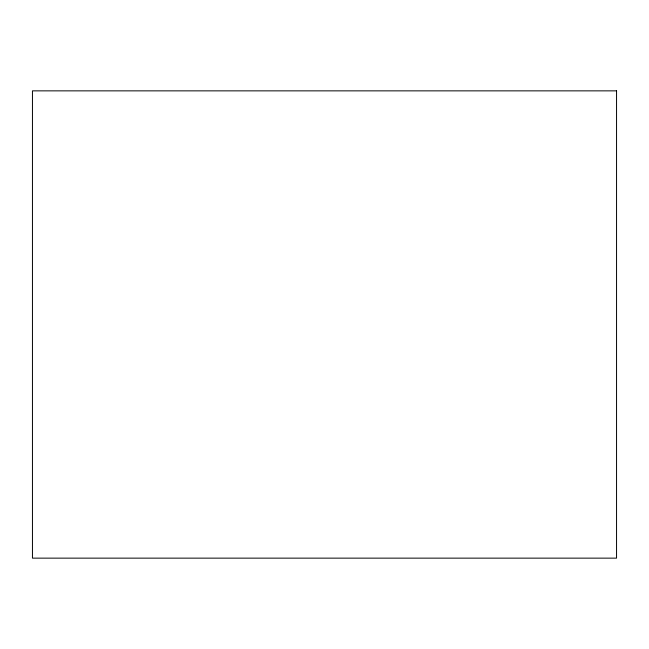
<?xml version="1.0" encoding="UTF-8"?>
<svg xmlns="http://www.w3.org/2000/svg" width="649" height="649" viewBox="0 0 649 649"><rect width="100%" height="100%" fill="white"/><g stroke="black" fill="none" stroke-linecap="round" stroke-linejoin="round"><path stroke-width="0.97" d="M616.55 90.86L32.45 90.86L32.45 558.14L616.55 558.14L616.55 90.86"/></g></svg>
